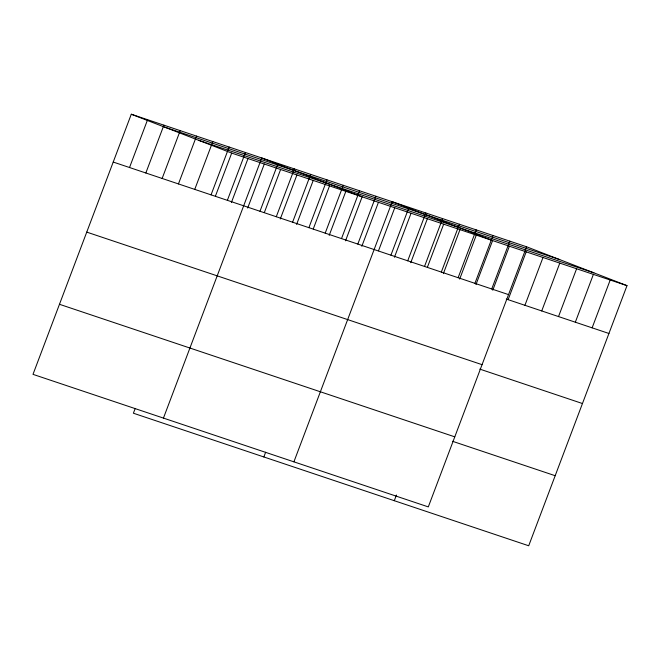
<?xml version="1.0" encoding="UTF-8"?>
<svg xmlns="http://www.w3.org/2000/svg" width="660" height="660" viewBox="0 0 660 660"><rect width="100%" height="100%" fill="white"/><g stroke="black" fill="none" stroke-linecap="round" stroke-linejoin="round"><path stroke-width="0.99" d="M526.606 246.782L131.29 114.23L33 374.352L428.307 506.905L526.606 246.782L627 285.648L528.709 545.77L133.394 413.218L135.185 408.482M129.525 167.516L147.601 119.699M145.835 172.986L163.903 125.169M162.137 178.456L180.213 130.639M178.447 183.925L196.515 136.1M194.749 189.395L212.825 141.57M211.06 194.857L229.127 147.04M215.424 196.136L231.693 153.095L627 285.648M227.37 200.326L245.438 152.51M231.371 202.562L247.995 158.565M163.449 418.093L261.739 157.971L362.142 196.837L345.518 240.834M247.681 208.032L264.305 164.035M259.982 211.266L278.05 163.441M264.346 212.536L280.607 169.505M276.284 216.727L294.36 168.91M280.294 218.963L296.917 174.966M292.594 222.197L310.662 174.38M296.596 224.433L313.219 180.436M308.897 227.667L326.972 179.842M313.269 228.946L329.53 185.905M325.207 233.137L343.274 185.311M329.208 235.364L345.832 191.375M341.509 238.598L359.584 190.781M263.851 456.959L265.642 452.224M357.819 244.068L375.886 196.251M361.82 246.304L378.452 202.306M293.906 461.835L392.197 201.712L492.591 240.578L475.967 284.575M378.493 250.816L394.754 207.776M390.926 255.172L408.994 207.347M394.441 257.235L411.064 213.246M407.723 260.807L425.799 212.982M410.743 262.705L427.366 218.708M424.529 266.434L442.596 218.617M427.408 267.217L443.677 224.177M441.326 272.068L459.401 224.251M443.355 273.644L459.979 229.647M458.131 277.703L476.198 229.886M459.665 279.106L476.289 235.117M474.928 283.338L493.004 235.521M394.3 500.701L396.454 495.016M491.733 288.973L509.8 241.148M492.772 290.21L509.396 246.213M508.126 299.673L526.193 251.848M524.923 305.299L542.998 257.483M541.728 310.934L559.795 263.117M558.525 316.569L576.601 268.752M575.33 322.204L593.398 274.387M592.127 327.838L610.203 280.013M164.423 127.058L559.73 259.611M198.561 140.275L593.868 272.827M113.223 162.055L508.53 294.608M506.261 299.046L608.933 333.473M86.749 232.114L482.056 364.666M479.787 369.105L582.458 403.532M59.474 304.293L454.781 436.846M452.512 441.284L555.184 475.712M131.29 114.23L231.693 153.095"/></g></svg>
